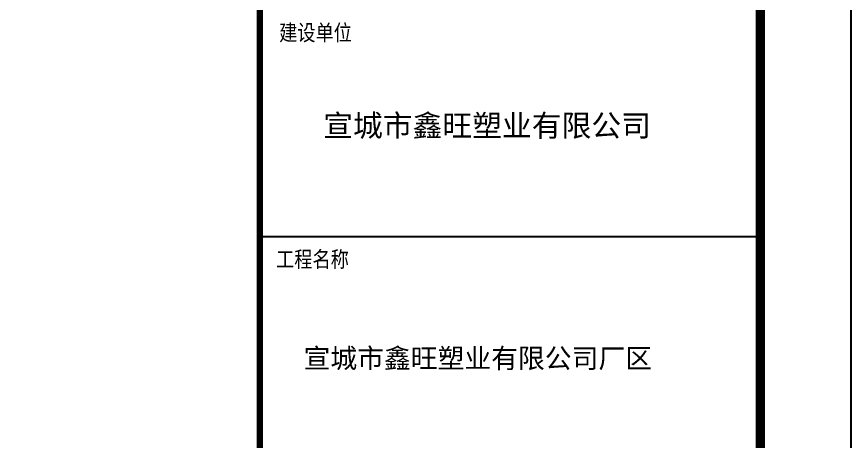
# Model space of a CAD drawing. Extents: x 33088 to 140010, y 13737 to 369010.
# Drawn here: x 83522 to 92693, y 292845 to 297513 of the extents above; entities that cross this region are included whole.
import ezdxf

# ---------------------------------------------------------------- set-up
doc = ezdxf.new("R2010")
doc.units = 0
doc.header["$LTSCALE"] = 1000
doc.header["$MEASUREMENT"] = 0
for name, color, linetype in [('1', 7, 'CONTINUOUS'), ('PP-PM-TK', 7, 'CONTINUOUS'), ('PUB_TEXT', 7, 'CONTINUOUS'), ('PUB_TITLE', 4, 'CONTINUOUS'), ('TEL_TITLE', 7, 'CONTINUOUS')]:
    doc.layers.add(name, color=color, linetype=linetype)
doc.styles.add('-黑体', font='simhei.ttf', dxfattribs={"width": 0.8})
doc.styles.add('TQ', font='txt.shx', dxfattribs={"width": 0.8, "bigfont": 'hztxt.shx'})

msp = doc.modelspace()

# ---------------------------------------------------------------- linework, layer by layer
at = {"layer": '1'}
msp.add_line((86193.4, 295097.8), (91693.4, 295097.8), dxfattribs=at)
at = {"layer": 'PP-PM-TK', "color": 4, "const_width": 70}
msp.add_lwpolyline([(86193.4, 321333.7), (86193.4, 281333.7)], dxfattribs=at)
at = {"layer": 'TEL_TITLE'}
msp.add_lwpolyline([(33293.4, 280333.7), (92693.4, 280333.7), (92693.4, 322333.7), (33293.4, 322333.7)], close=True, dxfattribs=at)
at = {"layer": 'TEL_TITLE', "const_width": 100}
msp.add_lwpolyline([(35793.4, 281333.7), (91693.4, 281333.7), (91693.4, 321333.7), (35793.4, 321333.7)], close=True, dxfattribs=at)

# ---------------------------------------------------------------- texts
at = {"layer": 'PUB_TEXT', "color": 2, "style": 'TQ'}
for s, p in [('建设单位', (86406.1, 297230.5)), ('工程名称', (86372.6, 294739.4))]:
    msp.add_text(s, height=200, dxfattribs=at).set_placement(p)
at = {"layer": 'PUB_TITLE', "color": 255, "style": '-黑体'}
for s, height, p in [('宣城市鑫旺塑业有限公司', 240, (86890.4, 296195.8)), ('宣城市鑫旺塑业有限公司厂区', 216, (86674, 293650.1))]:
    msp.add_text(s, height=height, dxfattribs=at).set_placement(p)

doc.saveas('drawing.dxf')
